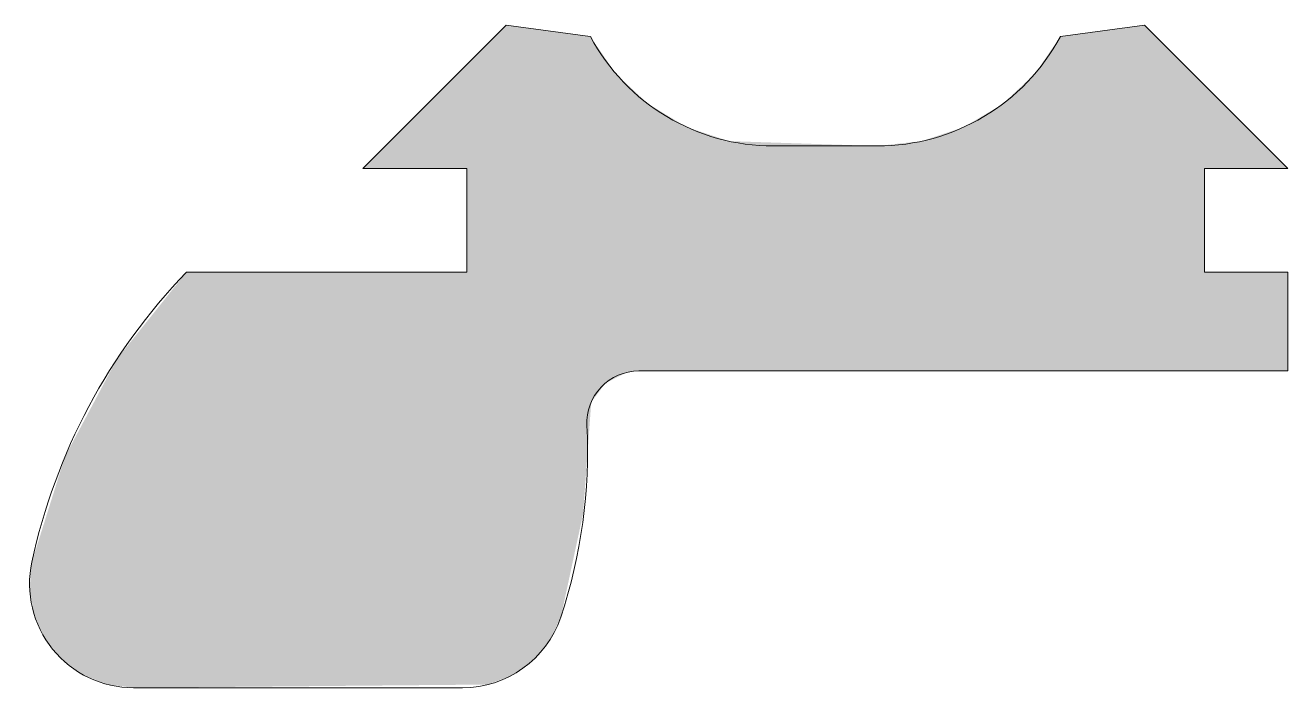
# Model space of a CAD drawing. Header units: metres. Extents: x -1.8 to 10.4, y -4 to 2.4.
import ezdxf

# ---------------------------------------------------------------- set-up
doc = ezdxf.new("R2010")
doc.units = ezdxf.units.M
doc.layers.add('A-DETL-GENF', color=92, linetype='Continuous', lineweight=18)

# ---------------------------------------------------------------- blocks, each defined once
blk = doc.blocks.new('31 Solarlux r_03 - 31Solarlux r_03-4760713-00_0 Basismaterialen')
at = {"layer": 'A-DETL-GENF'}
blk.add_hatch(color=256, dxfattribs=at).paths.add_polyline_path([(-1.708, -3.043), (-1.665, -3.293), (-1.561, -3.525), (-1.401, -3.722), (-1.197, -3.873), (-0.961, -3.968), (-0.709, -4), (2.703, -3.969), (2.935, -3.879), (3.136, -3.734), (3.296, -3.545), (3.404, -3.321), (3.618, -2.326), (3.697, -1.249), (3.835, -1.066), (4.04, -0.963), (4.154, -0.95), (10.4, -0.95), (10.4, 0), (9.6, 0), (9.6, 1), (10.4, 1), (9.021, 2.379), (8.212, 2.27), (7.969, 1.915), (7.655, 1.62), (7.286, 1.399), (6.878, 1.263), (6.45, 1.216), (5.022, 1.263), (4.614, 1.399), (4.245, 1.62), (3.931, 1.915), (3.688, 2.27), (2.879, 2.379), (1.5, 1), (2.5, 1), (2.5, 0), (-0.2, 0), (-0.866, -0.832), (-1.367, -1.773), (-1.687, -2.79)])
for p, q in [((2.879, 2.379), (1.5, 1)), ((3.688, 2.27), (2.879, 2.379)), ((9.021, 2.379), (8.212, 2.27)), ((10.4, 1), (9.021, 2.379)), ((6.45, 1.216), (5.45, 1.216)), ((1.5, 1), (2.5, 1)), ((2.5, 1), (2.5, 0)), ((9.6, 0), (9.6, 1)), ((9.6, 1), (10.4, 1)), ((2.5, 0), (-0.2, 0)), ((10.4, 0), (9.6, 0)), ((10.4, -0.95), (10.4, 0)), ((4.154, -0.95), (10.4, -0.95)), ((-0.709, -4), (2.457, -4))]:
    blk.add_line(p, q, dxfattribs=at)
for centre, radius, start, end in [((5.45, 3.216), 2, 208.2422, 270), ((6.45, 3.216), 2, 270, 331.7578), ((3.945, -4), 5.76, 136.017, 167.8727), ((4.154, -1.45), 0.5, 90, 182.7889), ((-1.445, -1.723), 5.106, 341.7532, 2.7889), ((-0.709, -3), 1, 167.8727, 270), ((2.457, -3), 1, 270, 341.2553)]:
    blk.add_arc(centre, radius, start, end, dxfattribs=at)

msp = doc.modelspace()

# ---------------------------------------------------------------- block references
msp.add_blockref('31 Solarlux r_03 - 31Solarlux r_03-4760713-00_0 Basismaterialen', (0, 0))

doc.saveas('drawing.dxf')
